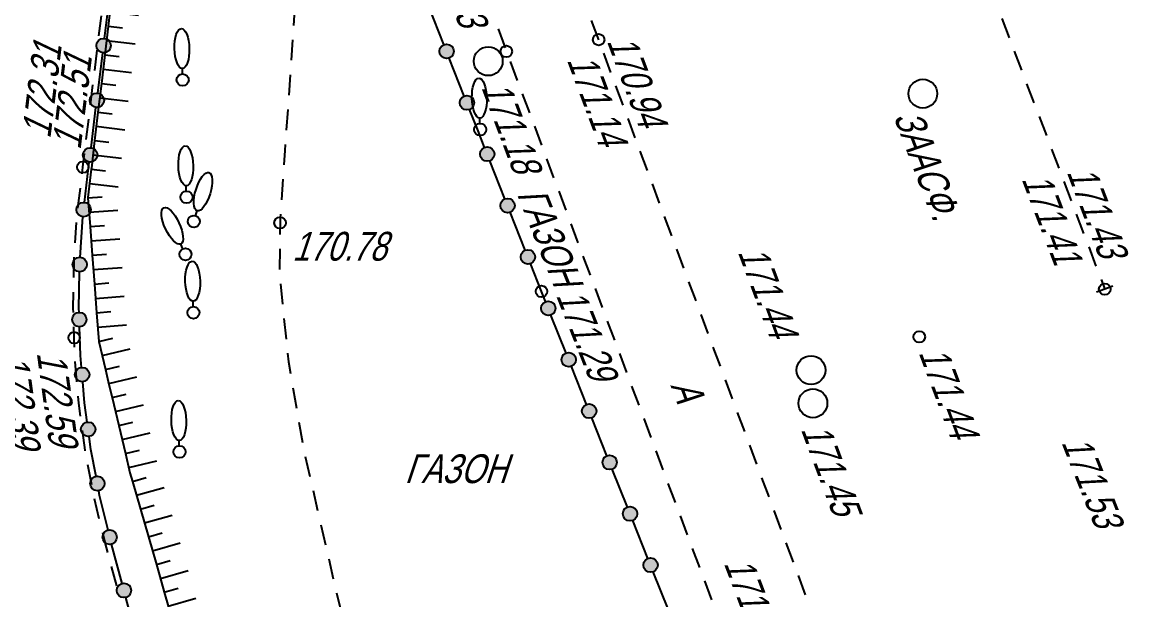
# Model space of a CAD drawing. Header units: metres. Extents: x -584 to -429, y 22748 to 22926.
# Drawn here: x -490.22 to -451.8, y 22845.28 to 22865.34 of the extents above; entities that cross this region are included whole.
import ezdxf
from ezdxf.enums import TextEntityAlignment as Align

# ---------------------------------------------------------------- set-up
doc = ezdxf.new("R2010")
doc.units = ezdxf.units.M
doc.header["$MEASUREMENT"] = 0
for name, color, linetype, lineweight in [('Внутреннее заполнение', 7, 'Continuous', 25), ('Горизонтали', 7, 'Continuous', 25), ('Граница улицы', 7, 'Continuous', 25), ('Колодцы', 7, 'Continuous', 25), ('Леса и газоны', 7, 'Continuous', 25), ('Ограды', 7, 'Continuous', 25), ('Отдельно стоящее дерево', 7, 'Continuous', 25), ('Откосы', 7, 'Continuous', 25)]:
    doc.layers.add(name, color=color, linetype=linetype, lineweight=lineweight)
doc.styles.add('Style-RUSSIAN_1251 I 0.32289', font='RUSSIAN_1251.shx', dxfattribs={"oblique": 18.5})

# ---------------------------------------------------------------- blocks, each defined once
blk = doc.blocks.new('PIKET_12')
at = {"layer": 'Горизонтали', "color": 7, "linetype": 'Continuous', "lineweight": 25}
blk.add_arc((0, 0), 0.2, 0, 360, dxfattribs=at)
blk = doc.blocks.new('PIKET_18')
at = {"layer": 'Горизонтали', "color": 7, "linetype": 'Continuous', "lineweight": 25}
blk.add_arc((0, 0), 0.2, 0, 360, dxfattribs=at)
blk = doc.blocks.new('PIKET_23')
at = {"layer": 'Горизонтали', "color": 7, "linetype": 'Continuous', "lineweight": 25}
blk.add_arc((0, 0), 0.2, 0, 360, dxfattribs=at)
blk = doc.blocks.new('PIKET_29')
at = {"layer": 'Горизонтали', "color": 7, "linetype": 'Continuous', "lineweight": 25}
blk.add_arc((0, 0), 0.2, 0, 360, dxfattribs=at)
blk = doc.blocks.new('msdElementTypeLineString_3')
at = {"layer": 'Граница улицы', "color": 7, "linetype": 'Continuous', "lineweight": 25}
for p, q in [((8.137, 72.119), (7.889, 72.784)), ((8.559, 70.986), (8.311, 71.65)), ((8.981, 69.852), (8.734, 70.517)), ((9.404, 68.719), (9.156, 69.384)), ((9.826, 67.586), (9.579, 68.251)), ((10.249, 66.452), (10.001, 67.117)), ((10.671, 65.319), (10.423, 65.984)), ((11.094, 64.186), (10.846, 64.851)), ((11.516, 63.052), (11.268, 63.717)), ((11.939, 61.919), (11.691, 62.584)), ((12.361, 60.786), (12.113, 61.451)), ((12.784, 59.652), (12.536, 60.317)), ((13.206, 58.519), (12.958, 59.184)), ((13.629, 57.386), (13.381, 58.051)), ((14.051, 56.252), (13.803, 56.917)), ((14.473, 55.119), (14.226, 55.784)), ((14.896, 53.986), (14.648, 54.651))]:
    blk.add_line(p, q, dxfattribs=at)
at = {"layer": 'Граница улицы', "color": 7, "linetype": 'Continuous', "lineweight": 25, "flags": 128}
blk.add_lwpolyline([(7.714, 73.252), (7.713, 73.256), (7.467, 73.917)], dxfattribs=at)
blk = doc.blocks.new('msdElementTypeLineString_6')
at = {"layer": 'Граница улицы', "color": 7, "linetype": 'Continuous', "lineweight": 25}
for p, q in [((0, 46.431), (0.127, 46.098)), ((0.305, 45.631), (0.558, 44.966)), ((0.736, 44.499), (0.989, 43.834)), ((1.167, 43.366), (1.421, 42.701)), ((1.598, 42.234), (1.852, 41.569)), ((2.03, 41.102), (2.283, 40.437)), ((2.461, 39.969), (2.714, 39.304)), ((2.892, 38.837), (3.145, 38.172)), ((3.323, 37.705), (3.576, 37.04)), ((3.754, 36.572), (4.008, 35.907)), ((4.185, 35.44), (4.439, 34.775)), ((4.617, 34.308), (4.87, 33.643)), ((5.048, 33.175), (5.301, 32.51)), ((5.479, 32.043), (5.732, 31.378)), ((5.91, 30.911), (6.163, 30.246)), ((6.341, 29.778), (6.595, 29.113)), ((6.772, 28.646), (7.026, 27.981)), ((7.204, 27.514), (7.457, 26.849)), ((7.635, 26.381), (7.888, 25.716)), ((8.066, 25.249), (8.319, 24.584)), ((8.497, 24.117), (8.75, 23.451)), ((8.928, 22.984), (9.181, 22.319)), ((9.358, 21.852), (9.611, 21.186)), ((9.789, 20.719), (10.042, 20.054)), ((10.22, 19.587), (10.473, 18.921)), ((10.65, 18.454), (10.903, 17.789)), ((11.081, 17.321), (11.334, 16.656)), ((11.511, 16.189), (11.764, 15.524)), ((11.942, 15.056), (12.195, 14.391)), ((12.373, 13.924), (12.626, 13.259)), ((12.803, 12.791), (13.056, 12.126)), ((13.234, 11.659), (13.487, 10.994)), ((13.665, 10.526), (13.918, 9.861)), ((14.095, 9.394), (14.348, 8.728)), ((14.526, 8.261), (14.779, 7.596)), ((14.956, 7.129), (15.209, 6.463)), ((15.387, 5.996), (15.64, 5.331)), ((15.818, 4.863), (16.071, 4.198)), ((16.248, 3.731), (16.501, 3.066)), ((16.679, 2.598), (16.932, 1.933)), ((17.11, 1.466), (17.363, 0.801)), ((17.54, 0.333), (17.667, 0.001))]:
    blk.add_line(p, q, dxfattribs=at)
blk = doc.blocks.new('KOLOD_7')
at = {"layer": 'Колодцы', "color": 7, "linetype": 'Continuous', "lineweight": 25}
blk.add_arc((0, 0), 0.5, 0, 360, dxfattribs=at)
blk = doc.blocks.new('KOLOD_10')
at = {"layer": 'Колодцы', "color": 7, "linetype": 'Continuous', "lineweight": 25}
blk.add_arc((0, 0), 0.5, 0, 360, dxfattribs=at)
blk = doc.blocks.new('KOLOD_11')
at = {"layer": 'Колодцы', "color": 7, "linetype": 'Continuous', "lineweight": 25}
blk.add_arc((0, 0), 0.5, 0, 360, dxfattribs=at)
blk = doc.blocks.new('PIKET_35')
at = {"layer": 'Горизонтали', "color": 7, "linetype": 'Continuous', "lineweight": 25}
blk.add_arc((0, 0), 0.2, 0, 360, dxfattribs=at)
blk = doc.blocks.new('KOLOD_18')
at = {"layer": 'Колодцы', "color": 7, "linetype": 'Continuous', "lineweight": 25}
blk.add_arc((0, 0), 0.5, 0, 360, dxfattribs=at)
blk = doc.blocks.new('PIKET_94')
at = {"layer": 'Горизонтали', "color": 7, "linetype": 'Continuous', "lineweight": 25}
blk.add_arc((0, 0), 0.2, 0, 360, dxfattribs=at)
blk = doc.blocks.new('DEREVO_110')
at = {"layer": 'Отдельно стоящее дерево', "color": 7, "linetype": 'Continuous', "lineweight": 25, "flags": 128}
blk.add_lwpolyline([(-0.007, 0.21), (-0.007, 0.393)], dxfattribs=at)
at = {"layer": 'Отдельно стоящее дерево', "color": 7, "linetype": 'Continuous', "lineweight": 25}
blk.add_arc((0, 0), 0.21, 0, 359.99999, dxfattribs=at)
blk.add_ellipse((-0.0255, 1.088), major_axis=(-0.0185, 0.695), ratio=0.3698286, dxfattribs=at)
blk = doc.blocks.new('DEREVO_111')
at = {"layer": 'Отдельно стоящее дерево', "color": 7, "linetype": 'Continuous', "lineweight": 25, "flags": 128}
blk.add_lwpolyline([(-0.007, 0.21), (-0.007, 0.393)], dxfattribs=at)
at = {"layer": 'Отдельно стоящее дерево', "color": 7, "linetype": 'Continuous', "lineweight": 25}
blk.add_arc((0, 0), 0.21, 0, 359.99999, dxfattribs=at)
blk.add_ellipse((-0.0255, 1.088), major_axis=(-0.0185, 0.695), ratio=0.3698286, dxfattribs=at)
blk = doc.blocks.new('DEREVO_112')
at = {"layer": 'Отдельно стоящее дерево', "color": 7, "linetype": 'Continuous', "lineweight": 25, "flags": 128}
blk.add_lwpolyline([(-0.007, 0.21), (-0.007, 0.393)], dxfattribs=at)
at = {"layer": 'Отдельно стоящее дерево', "color": 7, "linetype": 'Continuous', "lineweight": 25}
blk.add_arc((0, 0), 0.21, 0, 360, dxfattribs=at)
blk.add_ellipse((-0.026, 1.088), major_axis=(-0.019, 0.695), ratio=0.369829, dxfattribs=at)
blk = doc.blocks.new('DEREVO_113')
at = {"layer": 'Отдельно стоящее дерево', "color": 7, "linetype": 'Continuous', "lineweight": 25, "flags": 128}
blk.add_lwpolyline([(-0.007, 0.21), (-0.007, 0.393)], dxfattribs=at)
at = {"layer": 'Отдельно стоящее дерево', "color": 7, "linetype": 'Continuous', "lineweight": 25}
blk.add_arc((0, 0), 0.21, 0, 359.99999, dxfattribs=at)
blk.add_ellipse((-0.0255, 1.088), major_axis=(-0.0185, 0.695), ratio=0.3698286, dxfattribs=at)
blk = doc.blocks.new('DEREVO_114')
at = {"layer": 'Отдельно стоящее дерево', "color": 7, "linetype": 'Continuous', "lineweight": 25, "flags": 128}
blk.add_lwpolyline([(-0.007, 0.21), (-0.007, 0.393)], dxfattribs=at)
at = {"layer": 'Отдельно стоящее дерево', "color": 7, "linetype": 'Continuous', "lineweight": 25}
blk.add_arc((0, 0), 0.21, 0, 359.99999, dxfattribs=at)
blk.add_ellipse((-0.0255, 1.088), major_axis=(-0.0185, 0.695), ratio=0.3698286, dxfattribs=at)
blk = doc.blocks.new('DEREVO_115')
at = {"layer": 'Отдельно стоящее дерево', "color": 7, "linetype": 'Continuous', "lineweight": 25, "flags": 128}
blk.add_lwpolyline([(-0.007, 0.21), (-0.007, 0.393)], dxfattribs=at)
at = {"layer": 'Отдельно стоящее дерево', "color": 7, "linetype": 'Continuous', "lineweight": 25}
blk.add_arc((0, 0), 0.21, 0, 359.99999, dxfattribs=at)
blk.add_ellipse((-0.0255, 1.088), major_axis=(-0.0185, 0.695), ratio=0.3698286, dxfattribs=at)
blk = doc.blocks.new('DEREVO_122')
at = {"layer": 'Отдельно стоящее дерево', "color": 7, "linetype": 'Continuous', "lineweight": 25, "flags": 128}
blk.add_lwpolyline([(-0.007, 0.21), (-0.007, 0.393)], dxfattribs=at)
at = {"layer": 'Отдельно стоящее дерево', "color": 7, "linetype": 'Continuous', "lineweight": 25}
blk.add_arc((0, 0), 0.21, 0, 360, dxfattribs=at)
blk.add_ellipse((-0.026, 1.088), major_axis=(-0.019, 0.695), ratio=0.369829, dxfattribs=at)
blk = doc.blocks.new('msdElementTypeLineString_22')
at = {"layer": 'Ограды', "linetype": 'Continuous', "lineweight": 25}
h = blk.add_hatch(color=7, dxfattribs=at)
edge = h.paths.add_edge_path()
edge.add_arc((5.789, 63.538), 0.25, 0, 360)
h = blk.add_hatch(color=7, dxfattribs=at)
edge = h.paths.add_edge_path()
edge.add_arc((6.495, 61.753), 0.25, 0, 360)
h = blk.add_hatch(color=7, dxfattribs=at)
edge = h.paths.add_edge_path()
edge.add_arc((7.2, 59.969), 0.25, 0, 360)
h = blk.add_hatch(color=7, dxfattribs=at)
edge = h.paths.add_edge_path()
edge.add_arc((7.906, 58.184), 0.25, 0, 360)
h = blk.add_hatch(color=7, dxfattribs=at)
edge = h.paths.add_edge_path()
edge.add_arc((8.612, 56.4), 0.25, 0, 360)
h = blk.add_hatch(color=7, dxfattribs=at)
edge = h.paths.add_edge_path()
edge.add_arc((9.319, 54.616), 0.25, 0, 360)
h = blk.add_hatch(color=7, dxfattribs=at)
edge = h.paths.add_edge_path()
edge.add_arc((10.03, 52.833), 0.25, 0, 360)
h = blk.add_hatch(color=7, dxfattribs=at)
edge = h.paths.add_edge_path()
edge.add_arc((10.74, 51.05), 0.25, 0, 360)
h = blk.add_hatch(color=7, dxfattribs=at)
edge = h.paths.add_edge_path()
edge.add_arc((11.45, 49.267), 0.25, 0, 360)
h = blk.add_hatch(color=7, dxfattribs=at)
edge = h.paths.add_edge_path()
edge.add_arc((12.16, 47.485), 0.25, 0, 360)
h = blk.add_hatch(color=7, dxfattribs=at)
edge = h.paths.add_edge_path()
edge.add_arc((12.871, 45.702), 0.25, 0, 360)
at = {"layer": 'Ограды', "color": 7, "linetype": 'Continuous', "lineweight": 25}
for p, q in [((5.697, 63.77), (5.175, 65.09)), ((6.403, 61.986), (5.881, 63.305)), ((7.814, 58.417), (7.292, 59.736)), ((8.52, 56.632), (7.998, 57.952)), ((9.937, 53.065), (9.412, 54.383)), ((10.647, 51.282), (10.122, 52.6)), ((11.358, 49.499), (10.833, 50.818)), ((12.068, 47.717), (11.543, 49.035)), ((12.778, 45.934), (12.253, 47.252)), ((13.489, 44.151), (12.963, 45.469))]:
    blk.add_line(p, q, dxfattribs=at)
at = {"layer": 'Ограды', "color": 7, "linetype": 'Continuous', "lineweight": 25, "flags": 128}
for points in [[(7.109, 60.201), (6.881, 60.776), (6.587, 61.521)], [(9.227, 54.848), (9.085, 55.204), (8.704, 56.167)]]:
    blk.add_lwpolyline(points, dxfattribs=at)
at = {"layer": 'Ограды', "color": 7, "linetype": 'Continuous', "lineweight": 25}
for centre in [(5.789, 63.538), (5.789, 63.538), (6.495, 61.753), (6.495, 61.753), (7.2, 59.969), (7.2, 59.969), (7.906, 58.184), (7.906, 58.184), (8.612, 56.4), (8.612, 56.4), (9.319, 54.616), (9.319, 54.616), (10.03, 52.833), (10.03, 52.833), (10.74, 51.05), (10.74, 51.05), (11.45, 49.267), (11.45, 49.267), (12.16, 47.485), (12.16, 47.485), (12.871, 45.702), (12.871, 45.702)]:
    blk.add_circle(centre, 0.25, dxfattribs=at)
blk = doc.blocks.new('PIKET_153')
at = {"layer": 'Горизонтали', "color": 7, "linetype": 'Continuous', "lineweight": 25}
blk.add_arc((0, 0), 0.2, 0, 360, dxfattribs=at)
blk = doc.blocks.new('PIKET_154')
at = {"layer": 'Горизонтали', "color": 7, "linetype": 'Continuous', "lineweight": 25}
blk.add_arc((0, 0), 0.2, 0, 360, dxfattribs=at)
blk = doc.blocks.new('msdElementTypeLineString_27')
at = {"layer": 'Откосы', "color": 7, "linetype": 'Continuous', "lineweight": 25}
for p, q in [((2.399, 35.607), (2.282, 34.614)), ((2.399, 35.607), (2.896, 35.549)), ((2.341, 35.11), (3.334, 34.994)), ((2.282, 34.614), (2.166, 33.621)), ((2.282, 34.614), (2.779, 34.556)), ((2.224, 34.117), (3.217, 34.001)), ((2.166, 33.621), (2.049, 32.627)), ((2.166, 33.621), (2.663, 33.562)), ((2.108, 33.124), (3.101, 33.008)), ((2.049, 32.627), (1.933, 31.634)), ((2.049, 32.627), (2.546, 32.569)), ((1.991, 32.131), (2.984, 32.014)), ((1.933, 31.634), (1.816, 30.641)), ((1.933, 31.634), (2.43, 31.576)), ((1.875, 31.138), (2.868, 31.021)), ((1.816, 30.641), (1.7, 29.648)), ((1.816, 30.641), (2.313, 30.583)), ((1.758, 30.144), (2.751, 30.028)), ((1.7, 29.648), (1.583, 28.655)), ((1.7, 29.648), (2.197, 29.59)), ((1.642, 29.151), (2.635, 29.035)), ((1.583, 28.655), (1.467, 27.661)), ((1.583, 28.655), (2.08, 28.596)), ((1.525, 28.158), (2.518, 28.042)), ((1.467, 27.661), (1.35, 26.668)), ((1.467, 27.661), (1.964, 27.603)), ((1.409, 27.165), (2.402, 27.048)), ((1.35, 26.668), (1.234, 25.675)), ((1.35, 26.668), (1.847, 26.61)), ((1.292, 26.172), (2.285, 26.055)), ((1.234, 25.675), (1.731, 25.617)), ((1.176, 25.179), (2.169, 25.062)), ((1.117, 24.682), (1.614, 24.623)), ((1.058, 24.185), (2.051, 24.067)), ((1.002, 23.689), (1.5, 23.726)), ((1.002, 23.689), (1.077, 22.692)), ((1.039, 23.19), (2.036, 23.265)), ((1.077, 22.692), (1.575, 22.729)), ((1.077, 22.692), (1.151, 21.695)), ((1.114, 22.193), (2.111, 22.268)), ((1.151, 21.695), (1.65, 21.732)), ((1.151, 21.695), (1.226, 20.697)), ((1.189, 21.196), (2.186, 21.271)), ((1.226, 20.697), (1.725, 20.735)), ((1.226, 20.697), (1.301, 19.7)), ((1.264, 20.199), (2.261, 20.274)), ((1.301, 19.7), (1.8, 19.738)), ((1.339, 19.202), (2.336, 19.276)), ((1.376, 18.703), (1.863, 18.819)), ((1.376, 18.703), (1.608, 17.73)), ((1.492, 18.217), (2.465, 18.448)), ((1.608, 17.73), (2.094, 17.846)), ((1.723, 17.244), (2.696, 17.475)), ((1.839, 16.757), (2.325, 16.873)), ((1.839, 16.757), (2.07, 15.784)), ((1.954, 16.271), (2.927, 16.502)), ((2.07, 15.784), (2.556, 15.9)), ((2.07, 15.784), (2.301, 14.811)), ((2.185, 15.298), (3.158, 15.529)), ((2.301, 14.811), (2.787, 14.927)), ((2.416, 14.325), (3.389, 14.556)), ((2.546, 13.842), (3.026, 13.98)), ((2.546, 13.842), (2.823, 12.881)), ((2.684, 13.362), (3.645, 13.638)), ((2.823, 12.881), (3.303, 13.019)), ((2.823, 12.881), (3.1, 11.92)), ((2.961, 12.401), (3.922, 12.677)), ((3.1, 11.92), (3.58, 12.059)), ((3.1, 11.92), (3.376, 10.959)), ((3.238, 11.44), (4.199, 11.716)), ((3.376, 10.959), (3.857, 11.098)), ((3.515, 10.479), (4.476, 10.756)), ((3.653, 9.998), (4.134, 10.137)), ((3.653, 9.998), (3.93, 9.037)), ((3.792, 9.518), (4.752, 9.795)), ((3.93, 9.037), (4.41, 9.176)), ((3.93, 9.037), (4.207, 8.076)), ((4.068, 8.557), (5.029, 8.834)), ((4.207, 8.076), (4.687, 8.215)), ((4.207, 8.076), (4.483, 7.116)), ((4.345, 7.596), (5.306, 7.873)), ((4.483, 7.116), (4.964, 7.254)), ((4.622, 6.635), (5.583, 6.912)), ((4.791, 6.167), (5.229, 6.408)), ((5.069, 5.754), (5.854, 6.374)), ((5.379, 5.362), (5.772, 5.671)), ((5.701, 4.98), (6.409, 5.687)), ((6.055, 4.626), (6.409, 4.98)), ((6.055, 4.626), (6.762, 3.919)), ((6.408, 4.273), (7.116, 4.98)), ((6.762, 3.919), (7.116, 4.273)), ((7.134, 3.586), (7.798, 4.334)), ((7.509, 3.254), (7.84, 3.628)), ((7.918, 2.97), (8.451, 3.817)), ((8.342, 2.704), (8.608, 3.127)), ((8.777, 2.46), (9.215, 3.359)), ((9.227, 2.241), (9.446, 2.691)), ((9.699, 2.088), (9.907, 3.066)), ((10.677, 1.88), (10.885, 2.858)), ((10.188, 1.984), (10.292, 2.473)), ((11.656, 1.676), (11.764, 2.67)), ((12.65, 1.568), (12.758, 2.562)), ((13.644, 1.46), (13.752, 2.454)), ((14.638, 1.352), (14.746, 2.347)), ((10.188, 1.984), (11.166, 1.776)), ((11.166, 1.776), (11.27, 2.265)), ((12.153, 1.622), (12.207, 2.119)), ((13.147, 1.514), (13.201, 2.011)), ((15.633, 1.245), (15.74, 2.239)), ((16.627, 1.137), (16.735, 2.131)), ((17.623, 1.068), (17.633, 2.068)), ((18.623, 1.058), (18.633, 2.058)), ((19.623, 1.048), (19.633, 2.048)), ((20.623, 1.039), (20.633, 2.038)), ((21.623, 1.029), (21.633, 2.029)), ((22.623, 1.019), (22.633, 2.019)), ((23.623, 1.009), (23.633, 2.009)), ((12.153, 1.622), (13.147, 1.514)), ((14.141, 1.406), (14.195, 1.903)), ((15.135, 1.299), (15.189, 1.796)), ((16.13, 1.191), (16.184, 1.688)), ((17.124, 1.083), (17.178, 1.58)), ((18.123, 1.063), (18.128, 1.563)), ((19.123, 1.053), (19.128, 1.553)), ((20.123, 1.043), (20.128, 1.543)), ((13.147, 1.514), (14.141, 1.406)), ((14.141, 1.406), (15.135, 1.299)), ((15.135, 1.299), (16.13, 1.191)), ((21.123, 1.034), (21.128, 1.534)), ((22.123, 1.024), (22.128, 1.524)), ((23.123, 1.014), (23.128, 1.514)), ((24.123, 1.004), (24.128, 1.504)), ((18.123, 1.063), (19.123, 1.053)), ((19.123, 1.053), (20.123, 1.043)), ((20.123, 1.043), (21.123, 1.034)), ((21.123, 1.034), (22.123, 1.024)), ((22.123, 1.024), (23.123, 1.014)), ((24.123, 1.004), (24.438, 1.001))]:
    blk.add_line(p, q, dxfattribs=at)
at = {"layer": 'Откосы', "color": 7, "linetype": 'Continuous', "lineweight": 25, "flags": 128}
for points in [[(1.234, 25.675), (1.121, 24.715), (1.117, 24.682)], [(1.117, 24.682), (1.001, 23.703), (1.002, 23.689)], [(1.301, 19.7), (1.376, 18.705), (1.376, 18.703)], [(1.608, 17.73), (1.731, 17.21), (1.839, 16.757)], [(2.301, 14.811), (2.461, 14.137), (2.546, 13.842)], [(3.376, 10.959), (3.496, 10.543), (3.653, 9.998)], [(4.483, 7.116), (4.655, 6.52), (4.719, 6.299), (4.791, 6.167)], [(4.791, 6.167), (4.9, 5.969), (5.379, 5.362)], [(5.379, 5.362), (5.601, 5.081), (6.055, 4.626)], [(6.762, 3.919), (6.792, 3.889), (7.509, 3.254)], [(7.509, 3.254), (7.61, 3.164), (8.342, 2.704)], [(8.342, 2.704), (8.564, 2.564), (9.227, 2.241)], [(9.227, 2.241), (9.42, 2.147), (10.188, 1.984)], [(11.166, 1.776), (11.617, 1.68), (12.153, 1.622)], [(16.13, 1.191), (16.201, 1.183), (17.124, 1.083)], [(17.124, 1.083), (17.224, 1.072), (18.123, 1.063)], [(23.123, 1.014), (24.009, 1.005), (24.123, 1.004)]]:
    blk.add_lwpolyline(points, dxfattribs=at)
blk = doc.blocks.new('msdElementTypeLineString_45')
at = {"layer": 'Ограды', "linetype": 'Continuous', "lineweight": 25}
h = blk.add_hatch(color=7, dxfattribs=at)
edge = h.paths.add_edge_path()
edge.add_arc((1.105, 69.304), 0.25, 0, 360)
h = blk.add_hatch(color=7, dxfattribs=at)
edge = h.paths.add_edge_path()
edge.add_arc((0.872, 67.407), 0.25, 0, 360)
h = blk.add_hatch(color=7, dxfattribs=at)
edge = h.paths.add_edge_path()
edge.add_arc((0.639, 65.509), 0.25, 0, 360)
h = blk.add_hatch(color=7, dxfattribs=at)
edge = h.paths.add_edge_path()
edge.add_arc((0.411, 63.612), 0.25, 0, 360)
h = blk.add_hatch(color=7, dxfattribs=at)
edge = h.paths.add_edge_path()
edge.add_arc((0.277, 61.705), 0.25, 0, 360)
h = blk.add_hatch(color=7, dxfattribs=at)
edge = h.paths.add_edge_path()
edge.add_arc((0.264, 59.794), 0.25, 0, 360)
h = blk.add_hatch(color=7, dxfattribs=at)
edge = h.paths.add_edge_path()
edge.add_arc((0.362, 57.885), 0.25, 0, 360)
h = blk.add_hatch(color=7, dxfattribs=at)
edge = h.paths.add_edge_path()
edge.add_arc((0.571, 55.986), 0.25, 0, 360)
h = blk.add_hatch(color=7, dxfattribs=at)
edge = h.paths.add_edge_path()
edge.add_arc((0.89, 54.102), 0.25, 0, 360)
h = blk.add_hatch(color=7, dxfattribs=at)
edge = h.paths.add_edge_path()
edge.add_arc((1.317, 52.239), 0.25, 0, 360)
h = blk.add_hatch(color=7, dxfattribs=at)
edge = h.paths.add_edge_path()
edge.add_arc((1.812, 50.392), 0.25, 0, 360)
at = {"layer": 'Ограды', "color": 7, "linetype": 'Continuous', "lineweight": 25}
for p, q in [((1.136, 69.552), (1.308, 70.953)), ((0.903, 67.655), (1.075, 69.056)), ((0.669, 65.757), (0.841, 67.158)), ((0.289, 61.954), (0.385, 63.363)), ((1.746, 50.634), (1.379, 51.997))]:
    blk.add_line(p, q, dxfattribs=at)
at = {"layer": 'Ограды', "color": 7, "linetype": 'Continuous', "lineweight": 25, "flags": 128}
for points in [[(0.44, 63.86), (0.583, 65.058), (0.608, 65.261)], [(0.255, 60.044), (0.251, 60.177), (0.273, 61.455)], [(0.341, 58.134), (0.306, 58.541), (0.272, 59.544)], [(0.537, 56.233), (0.445, 56.909), (0.383, 57.636)], [(0.843, 54.347), (0.666, 55.289), (0.604, 55.738)], [(1.259, 52.482), (0.968, 53.686), (0.936, 53.856)], [(2.295, 48.803), (2.006, 49.67), (1.877, 50.151)]]:
    blk.add_lwpolyline(points, dxfattribs=at)
at = {"layer": 'Ограды', "color": 7, "linetype": 'Continuous', "lineweight": 25}
for centre in [(1.105, 69.304), (1.105, 69.304), (0.872, 67.407), (0.872, 67.407), (0.639, 65.509), (0.639, 65.509), (0.411, 63.612), (0.411, 63.612), (0.277, 61.705), (0.277, 61.705), (0.264, 59.794), (0.264, 59.794), (0.362, 57.885), (0.362, 57.885), (0.571, 55.986), (0.571, 55.986), (0.89, 54.102), (0.89, 54.102), (1.317, 52.239), (1.317, 52.239), (1.812, 50.392), (1.812, 50.392)]:
    blk.add_circle(centre, 0.25, dxfattribs=at)
blk = doc.blocks.new('msdElementTypeLineString_51')
at = {"layer": 'Откосы', "color": 7, "linetype": 'Continuous', "lineweight": 25}
for p, q in [((0.61, 35.087), (0.61, 34.73)), ((0.61, 34.23), (0.61, 33.518)), ((0.61, 33.018), (0.61, 32.305)), ((0.61, 31.805), (0.61, 31.093)), ((0.544, 29.383), (0.495, 28.672)), ((0.46, 28.173), (0.41, 27.462)), ((0.375, 26.963), (0.326, 26.253)), ((0.291, 25.754), (0.241, 25.043)), ((0.122, 23.335), (0.072, 22.624)), ((0.013, 20.913), (0.003, 20.201)), ((0.037, 19.703), (0.111, 18.994)), ((0.162, 18.497), (0.236, 17.788)), ((0.68, 14.898), (0.801, 14.196)), ((0.899, 13.706), (1.058, 13.011)), ((1.171, 12.524), (1.33, 11.83)), ((1.443, 11.342), (1.603, 10.648)), ((1.715, 10.161), (1.875, 9.467)), ((2.281, 7.803), (2.458, 7.113)), ((2.583, 6.629), (2.761, 5.939)), ((3.184, 4.279), (3.359, 3.589)), ((6.927, 1.932), (7.618, 1.759)), ((9.289, 1.387), (9.989, 1.257)), ((10.481, 1.166), (11.182, 1.037)), ((11.673, 0.946), (12.374, 0.817)), ((12.866, 0.726), (13.566, 0.597)), ((14.058, 0.506), (14.759, 0.376)), ((15.25, 0.286), (15.951, 0.156)), ((16.443, 0.065), (16.793, 0.001))]:
    blk.add_line(p, q, dxfattribs=at)
at = {"layer": 'Откосы', "color": 7, "linetype": 'Continuous', "lineweight": 25, "flags": 128}
for points in [[(0.61, 30.593), (0.61, 30.324), (0.579, 29.881)], [(0.206, 24.544), (0.192, 24.335), (0.157, 23.834)], [(0.038, 22.125), (0.028, 21.989), (0.026, 21.819), (0.02, 21.413)], [(0.288, 17.291), (0.319, 16.997), (0.39, 16.586)], [(0.475, 16.093), (0.485, 16.031), (0.596, 15.391)], [(1.987, 8.979), (2.064, 8.644), (2.156, 8.287)], [(2.885, 5.455), (2.937, 5.254), (3.061, 4.764)], [(3.586, 3.159), (3.937, 2.763), (4.108, 2.698)], [(4.576, 2.521), (4.768, 2.449), (5.262, 2.334)], [(5.749, 2.222), (5.983, 2.168), (6.442, 2.053)], [(8.103, 1.638), (8.6, 1.514), (8.797, 1.477)]]:
    blk.add_lwpolyline(points, dxfattribs=at)
blk = doc.blocks.new('msdElementTypeLineString_53')
at = {"layer": 'Граница улицы', "color": 7, "linetype": 'Continuous', "lineweight": 25}
for p, q in [((12.746, 64.451), (12.987, 63.79)), ((13.161, 63.322), (13.407, 62.663)), ((13.583, 62.195), (13.829, 61.536)), ((14.004, 61.068), (14.251, 60.409)), ((14.426, 59.941), (14.673, 59.282)), ((14.848, 58.814), (15.094, 58.155)), ((15.27, 57.687), (15.516, 57.028)), ((15.691, 56.56), (15.938, 55.901)), ((16.113, 55.433), (16.359, 54.774)), ((16.535, 54.306), (16.781, 53.647)), ((16.956, 53.179), (17.203, 52.52)), ((17.378, 52.052), (17.625, 51.393)), ((17.8, 50.925), (18.046, 50.266)), ((18.222, 49.798), (18.468, 49.139)), ((18.643, 48.671), (18.89, 48.012)), ((19.065, 47.544), (19.311, 46.885)), ((19.487, 46.417), (19.733, 45.758)), ((19.908, 45.29), (20.155, 44.631))]:
    blk.add_line(p, q, dxfattribs=at)
blk = doc.blocks.new('msdElementTypeLineString_56')
at = {"layer": 'Граница улицы', "color": 7, "linetype": 'Continuous', "lineweight": 25}
for p, q in [((0.895, 69.647), (0.982, 70.348)), ((0.748, 68.45), (0.834, 69.151)), ((0.601, 67.253), (0.687, 67.954)), ((0.454, 66.056), (0.54, 66.757)), ((0.164, 63.662), (0.248, 64.363)), ((0.072, 62.459), (0.12, 63.164)), ((0.132, 57.641), (0.073, 58.345)), ((0.645, 54.062), (0.514, 54.756)), ((0.907, 52.885), (0.741, 53.571)), ((1.513, 50.551), (1.33, 51.232))]:
    blk.add_line(p, q, dxfattribs=at)
at = {"layer": 'Граница улицы', "color": 7, "linetype": 'Continuous', "lineweight": 25, "flags": 128}
for points in [[(0.307, 64.859), (0.335, 65.088), (0.393, 65.56)], [(0.019, 61.255), (0.029, 61.827), (0.038, 61.961)], [(0.005, 60.049), (0.001, 60.182), (0.011, 60.755)], [(0.046, 58.844), (0.035, 59.17), (0.022, 59.549)], [(0.257, 56.442), (0.196, 56.893), (0.175, 57.143)], [(0.421, 55.247), (0.418, 55.263), (0.325, 55.946)], [(1.199, 51.715), (1.106, 52.061), (1.024, 52.399)]]:
    blk.add_lwpolyline(points, dxfattribs=at)

msp = doc.modelspace()

# ---------------------------------------------------------------- linework, layer by layer
at = {"layer": 'Внутреннее заполнение', "color": 7, "linetype": 'Continuous', "lineweight": 25, "flags": 128}
msp.add_lwpolyline([(-452.354, 22856.178), (-452.634, 22856.072), (-452.915, 22855.965)], dxfattribs=at)

# ---------------------------------------------------------------- block references
at = {"layer": 'Горизонтали', "color": 7, "linetype": 'Continuous', "lineweight": 25}
for name, p in [('PIKET_18', (-470.204, 22864.731)), ('PIKET_23', (-473.41, 22864.324)), ('PIKET_153', (-488.115, 22860.303)), ('PIKET_94', (-481.267, 22858.371)), ('PIKET_12', (-472.189, 22855.993)), ('PIKET_29', (-452.634, 22856.072)), ('PIKET_154', (-488.414, 22854.385)), ('PIKET_35', (-459.074, 22854.417))]:
    msp.add_blockref(name, p, dxfattribs=at)
at = {"layer": 'Граница улицы', "color": 7, "linetype": 'Continuous', "lineweight": 25}
for name, p in [('msdElementTypeLineString_6', (-470.301, 22856.071)), ('msdElementTypeLineString_53', (-486.441, 22800.655)), ('msdElementTypeLineString_3', (-477.917, 22791.475)), ('msdElementTypeLineString_56', (-488.449, 22795.215))]:
    msp.add_blockref(name, p, dxfattribs=at)
at = {"layer": 'Колодцы', "color": 7, "linetype": 'Continuous', "lineweight": 25}
for name, p in [('KOLOD_18', (-474.038, 22863.983)), ('KOLOD_7', (-458.949, 22862.858)), ('KOLOD_11', (-462.832, 22853.259)), ('KOLOD_10', (-462.766, 22852.109))]:
    msp.add_blockref(name, p, dxfattribs=at)
at = {"layer": 'Ограды', "color": 7, "linetype": 'Continuous', "lineweight": 25}
for name, p in [('msdElementTypeLineString_22', (-481.274, 22800.789)), ('msdElementTypeLineString_45', (-488.499, 22795.221))]:
    msp.add_blockref(name, p, dxfattribs=at)
at = {"layer": 'Отдельно стоящее дерево', "color": 7, "linetype": 'Continuous', "lineweight": 25}
for name, p in [('DEREVO_115', (-484.649, 22863.334)), ('DEREVO_122', (-474.321, 22861.615)), ('DEREVO_114', (-484.516, 22859.265)), ('DEREVO_111', (-484.276, 22855.255)), ('DEREVO_110', (-484.758, 22850.421))]:
    msp.add_blockref(name, p, dxfattribs=at)
for name, p, rotation in [('DEREVO_113', (-484.263, 22858.419), 341.332974226232), ('DEREVO_112', (-484.553, 22857.28), 23.41338187757497)]:
    msp.add_blockref(name, p, dxfattribs=dict(at, rotation=rotation))
at = {"layer": 'Откосы', "color": 7, "linetype": 'Continuous', "lineweight": 25}
for name, p in [('msdElementTypeLineString_51', (-481.293, 22836.552)), ('msdElementTypeLineString_27', (-488.938, 22835.552))]:
    msp.add_blockref(name, p, dxfattribs=at)

# ---------------------------------------------------------------- texts
at = {"layer": 'Горизонтали', "color": 7, "linetype": 'Continuous', "lineweight": 25, "style": 'Style-RUSSIAN_1251 I 0.32289', "oblique": 18.5}
for s, rotation, width, p in [('171.13', 290.4685, 0.799996, (-476.155, 22868.153)), ('172.31', 82.9866, 0.8, (-489.244, 22861.272)), ('172.51', 82.9866, 0.8, (-488.195, 22860.882)), ('171.14', 290.4435, 0.799996, (-471.316, 22864.031)), ('171.43', 290.8183, 0.799996, (-453.961, 22860.14)), ('171.29', 291.5798, 0.799996, (-471.695, 22855.861)), ('172.59', 277.7674, 0.8, (-489.716, 22853.862)), ('171.44', 290.4435, 0.799996, (-459.105, 22853.876)), ('172.39', 277.7674, 0.8, (-491.022, 22853.771))]:
    msp.add_text(s, height=1, rotation=rotation, dxfattribs=dict(at, width=width)).set_placement(p)
at = {"layer": 'Горизонтали', "color": 7, "linetype": 'Continuous', "lineweight": 25, "style": 'Style-RUSSIAN_1251 I 0.32289', "oblique": 18.5, "width": 0.799996}
for s, rotation, p in [('170.94', 290.4435, (-468.991, 22865.035)), ('171.41', 290.8183, (-454.594, 22860.255))]:
    msp.add_text(s, height=1, rotation=rotation, dxfattribs=at).set_placement(p, align=Align.TOP_LEFT)
msp.add_text('170.78', height=1, dxfattribs=at).set_placement((-480.848, 22857.06))
at = {"layer": 'Граница улицы', "color": 7, "linetype": 'Continuous', "lineweight": 25, "style": 'Style-RUSSIAN_1251 I 0.32289', "oblique": 18.5, "width": 0.799996}
msp.add_text('А', height=1, rotation=290.4435, dxfattribs=at).set_placement((-467.718, 22852.733))
at = {"layer": 'Колодцы', "color": 7, "linetype": 'Continuous', "lineweight": 25, "style": 'Style-RUSSIAN_1251 I 0.32289', "oblique": 18.5}
for s, rotation, width, p in [('171.18', 290.5159, 0.799996, (-474.288, 22863.086)), ('ЗААСФ.', 290.8183, 0.8, (-459.979, 22862.078)), ('171.44', 290.4435, 0.799996, (-465.382, 22857.367)), ('171.45', 290.4435, 0.799996, (-463.191, 22851.207)), ('171.53', 291.5771, 0.799996, (-454.148, 22850.758)), ('171.70', 290.7209, 0.799996, (-465.868, 22846.56))]:
    msp.add_text(s, height=1, rotation=rotation, dxfattribs=dict(at, width=width)).set_placement(p)
at = {"layer": 'Леса и газоны', "color": 7, "linetype": 'Continuous', "lineweight": 25, "style": 'Style-RUSSIAN_1251 I 0.32289', "oblique": 18.5, "width": 0.799996}
msp.add_text('ГАЗОН', height=1, rotation=291.7796, dxfattribs=at).set_placement((-473.053, 22859.378))
at = {"layer": 'Леса и газоны', "color": 7, "linetype": 'Continuous', "lineweight": 25, "style": 'Style-RUSSIAN_1251 I 0.32289', "oblique": 18.5, "width": 0.8}
msp.add_text('ГАЗОН', height=1, dxfattribs=at).set_placement((-476.948, 22849.337))

doc.saveas('drawing.dxf')
